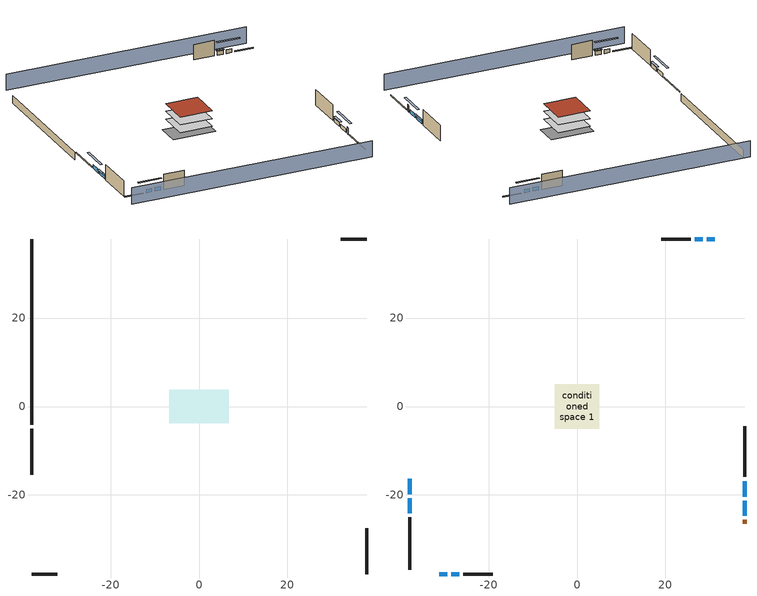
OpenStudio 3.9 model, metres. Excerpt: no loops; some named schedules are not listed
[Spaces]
basement - unconditioned 1
 floor foundation (Slab1 construction): -6.75,-3.75 -6.75,3.75 6.75,3.75 6.75,-3.75 z-2.13
 wall outside (RimJoist1 construction): -37.86,-5.06 -37.86,-15.45 z0.3:0.61
 wall outside (RimJoist2 construction): 37.86,37.86 32.07,37.86 z0.3:0.61
 wall outside (RimJoist3 construction): 37.86,-37.86 37.86,-27.47 z0.3:0.61
 wall outside (RimJoist4 construction): -37.86,-37.86 -32.07,-37.86 z0.3:0.61
 wall foundation (FoundationWall1 construction): -37.86,37.86 -37.86,-4.13 z-2.13:0.3
conditioned space 1
 floor to basement - unconditioned 1 (Floor1 construction): -5.03,-5.03 -5.03,5.03 5.03,5.03 5.03,-5.03 z0.3
 floor adiabatic (AdiabaticFloorConstruction): -5.03,-5.03 -5.03,5.03 5.03,5.03 5.03,-5.03 z2.74
 wall outside (Wall1 construction): -37.86,-25.06 -37.86,-36.94 z0.3:5.18
 wall outside (Wall2 construction): 25.69,37.86 19.09,37.86 z0.3:5.18
 wall outside (Wall3 construction): 37.86,-15.93 37.86,-4.44 z0.3:5.18
 wall outside (Wall4 construction): -25.69,-37.86 -19.09,-37.86 z0.3:5.18
 wall outside (AdiabaticWallConstruction): -37.86,-16.38 -37.86,-19.79 / -37.86,-20.72 -37.86,-24.13 / 37.86,-20.41 37.86,-16.86 z0.3:1.46; 31.14,37.86 29.34,37.86 / 28.42,37.86 26.62,37.86 / -31.14,-37.86 -29.34,-37.86 / -28.42,-37.86 -26.62,-37.86 z0.3:1.52; 37.86,-24.7 37.86,-21.34 z0.3:1.43
 wall outside (AdiabaticWallConstruction 1): 37.86,-26.54 37.86,-25.63 z0.3:2.34
 window (WindowConstruction): -37.86,-16.38 -37.86,-19.79 z0.3:1.46
 window (WindowConstruction 1): -37.86,-20.72 -37.86,-24.13 z0.3:1.46
 window (WindowConstruction 2): 31.14,37.86 29.35,37.86 z0.3:1.52
 window (WindowConstruction 3): 28.42,37.86 26.62,37.86 z0.3:1.52
 window (WindowConstruction 4): 37.86,-24.7 37.86,-21.34 z0.3:1.43
 window (WindowConstruction 5): 37.86,-20.41 37.86,-16.86 z0.3:1.46
 window (WindowConstruction 6): -31.14,-37.86 -29.35,-37.86 z0.3:1.52
 window (WindowConstruction 7): -28.42,-37.86 -26.62,-37.86 z0.3:1.52
 door (Door): 37.86,-26.54 37.86,-25.63 z0.3:2.34
 ceiling adiabatic (AdiabaticFloorConstruction): 5.03,-5.03 5.03,5.03 -5.03,5.03 -5.03,-5.03 z2.74
 roof outside (Roof1 construction): -5.03,5.03 -5.03,-5.03 5.03,-5.03 5.03,5.03 z5.18
shading: -37.86,-42.44 37.86,-42.44 / 37.86,42.44 -37.86,42.44 z0:5.18; -37.86,-22.53 -37.86,-13.64 -38.47,-13.64 -38.47,-22.53 z4.21; -37.86,-24.43 -37.86,-20.41 -38.47,-20.41 -38.47,-24.43 z1.77; 26.6,37.86 33.89,37.86 33.89,38.47 26.6,38.47 z4.27; 26.31,37.86 28.72,37.86 28.72,38.47 26.31,38.47 z1.83; 37.86,-18.59 37.86,-27.44 38.47,-27.44 38.47,-18.59 z4.18; 37.86,-16.56 37.86,-20.71 38.47,-20.71 38.47,-16.56 z1.77; -26.6,-37.86 -33.89,-37.86 -33.89,-38.47 -26.6,-38.47 z4.27; -26.31,-37.86 -28.72,-37.86 -28.72,-38.47 -26.31,-38.47 z1.83
[Site]
Portland Intl Arpt_OR: Latitude {deg}=45.59; Longitude {deg}=-122.6; Time Zone {hr}=-8; Elevation {m}=33; Terrain=Suburbs; Keep Site Location Information=Yes
[Site:GroundTemperature:Shallow]
10.2558, 8.96328, 8.85977, 9.47314, 11.9355, 14.3863, 16.5111, 17.8571, 17.9714, 16.8767, 14.8061, 12.4304
[Site:WaterMainsTemperature]
Calculation Method=Schedule; Temperature Schedule=mains temperature schedule
[Building]
Building 1
[Material] Roughness=Rough
Name | Thickness {m} | Conductivity {W/m-K} | Density {kg/m3} | Specific Heat {J/kg-K} | Thermal Absorptance | Solar Absorptance | Visible Absorptance
asphalt or fiberglass shingles | 0.00635 | 0.162714 | 1121.4 | 1465.45 | 0.9 | 0.85 | 0.85
roof rigid ins | 0.051816 | 0.029427 | 32.04 | 1214.23 | 0.9 | 0.7 | 0.7
osb sheathing 0.75 in. | 0.01905 | 0.115458 | 512.64 | 1214.23 | 0.9 | 0.7 | 0.7
roof stud and cavity | 0.2032 | 0.133729 | 78.34581 | 1123.46 | 0.9 | 0.7 | 0.7
gypsum board | 0.0127 | 0.160291 | 801 | 837.4 | 0.9 | 0.6 | 0.6
aluminum siding | 0.009525 | 0.089435 | 177.822 | 1046.75 | 0.9 | 0.5 | 0.5
osb sheathing 0.5 in. | 0.0127 | 0.115458 | 512.64 | 1214.23 | 0.9 | 0.7 | 0.7
wall stud and cavity | 0.1397 | 0.549615 | 139.0536 | 1170.24 | 0.9 | 0.7 | 0.7
rim joist stud and cavity | 0.0508 | 0.178289 | 50.32683 | 1063.81 | 0.9 | 0.6 | 0.6
floor stud and cavity | 0.1397 | 0.923637 | 92.3553 | 1139.71 | 0.9 | 0.7 | 0.7
floor covering | 0.0127 | 0.0433444 | 54.468 | 1339.84 | 0.9 | 0.6 | 0.6
concrete 8.0 in. | 0.2032 | 1.803125 | 2242.8 | 837.4 | 0.9 | 0.7 | 0.7
concrete 4.0 in. | 0.1016 | 1.803125 | 2242.8 | 837.4 | 0.9 | 0.7 | 0.7
wood siding; wood siding 1 | 0.0254 | 0.102417 | 544.68 | 1172.36
wall rigid ins; floor rigid ins | 0.512978 | 0.029427 | 32.04 | 1214.23 | 0.9 | 0.7 | 0.7
wall stud and cavity 1 | 0.0889 | 0.380278 | 52.3479 | 1209.89 | 0.9 | 0.7 | 0.7
door material | 0.04445 | 0.0612267 | 512.64 | 1214.23 | 0.9 | 0.7 | 0.7
floor stud and cavity 1 | 0.1397 | 1.75129 | 37.0049 | 1207.88 | 0.9 | 0.7 | 0.7
wall stud and cavity 2 | 0.0889 | 0.391764 | 83.0341 | 1211.67 | 0.9 | 0.7 | 0.7
furniture material conditioned space 1; furniture material basement - unconditioned 1 | 0.1524 | 0.115458 | 640.8 | 1214.23 | 0.9 | 0.6 | 0.6
[Construction]
Roof1 construction: asphalt or fiberglass shingles, roof rigid ins, osb sheathing 0.75 in., roof stud and cavity, gypsum board
Wall1 construction; Wall2 construction; Wall3 construction; Wall4 construction: aluminum siding, osb sheathing 0.5 in., wall stud and cavity, gypsum board
RimJoist1 construction; RimJoist2 construction; RimJoist3 construction; RimJoist4 construction: aluminum siding, rim joist stud and cavity
Floor1 construction: floor stud and cavity, osb sheathing 0.75 in., floor covering
FoundationWall1 construction: concrete 8.0 in.
Slab1 construction: concrete 4.0 in.
WindowConstruction; WindowConstruction 1; WindowConstruction 2; WindowConstruction 3; WindowConstruction 4; WindowConstruction 5; WindowConstruction 6; WindowConstruction 7: WindowMaterial
AdiabaticWallConstruction: wood siding, wall rigid ins, wall stud and cavity 1, gypsum board
Door: door material
AdiabaticWallConstruction 1: wood siding 1, wall rigid ins, wall stud and cavity 1, gypsum board
AdiabaticFloorConstruction: floor stud and cavity 1, floor rigid ins, osb sheathing 0.75 in., floor covering
PartitionWallConstruction: gypsum board, wall stud and cavity 2, gypsum board
furniture construction conditioned space 1: furniture material conditioned space 1
furniture construction basement - unconditioned 1: furniture material basement - unconditioned 1
[WindowMaterial:SimpleGlazingSystem]
WindowMaterial: U-Factor {W/m2-K}=2.15764; Solar Heat Gain Coefficient=0.44
[ThermalZone] Multiplier=1; Use Ideal Air Loads=No
Name | Volume {m3} | Thermostat
conditioned space | 493.619 | conditioned space temperature setpoint
basement - unconditioned | 246.81
[Sizing:Zone] Zone Cooling Design Supply Air Temperature Input Method=SupplyAirTemperature; Zone Cooling Design Supply Air Temperature {C}=14; Zone Cooling Design Supply Air Temperature Difference {deltaC}=11.11; Zone Heating Design Supply Air Temperature Input Method=SupplyAirTemperature; Zone Heating Design Supply Air Temperature {C}=40; Zone Heating Design Supply Air Temperature Difference {deltaC}=11.11; Zone Cooling Design Supply Air Humidity Ratio {kg-H2O/kg-air}=0.0085; Zone Heating Design Supply Air Humidity Ratio {kg-H2O/kg-air}=0.008; Cooling Design Air Flow Method=DesignDay; Heating Design Air Flow Method=DesignDay; Account for Dedicated Outdoor Air System=No; Dedicated Outdoor Air System Control Strategy=NeutralSupplyAir; Dedicated Outdoor Air Low Setpoint Temperature for Design {C}=autosize; Dedicated Outdoor Air High Setpoint Temperature for Design {C}=autosize; Zone Load Sizing Method=Sensible Load Only No Latent Load; Zone Latent Cooling Design Supply Air Humidity Ratio Input Method=HumidityRatioDifference; Zone Cooling Design Supply Air Humidity Ratio Difference {kgWater/kgDryAir}=0.005; Zone Latent Heating Design Supply Air Humidity Ratio Input Method=HumidityRatioDifference; Zone Humidification Design Supply Air Humidity Ratio Difference {kgWater/kgDryAir}=0.005; Sizing Option=Coincident
conditioned space; basement - unconditioned
[Space]
Name | Thermal Zone | Volume {m3}
conditioned space 1 | conditioned space | 493.619
basement - unconditioned 1 | basement - unconditioned | 246.81
[ThermostatSetpoint:DualSetpoint]
conditioned space temperature setpoint: Heating Setpoint Temperature Schedule=heating setpoint; Cooling Setpoint Temperature Schedule=cooling setpoint; Temperature Difference Between Cutout And Setpoint {deltaC}=0
[Foundation:Kiva]
Foundation Kiva 1: Initial Indoor Air Temperature {C}=9.52053; Wall Height Above Grade {m}=0.3048; Wall Depth Below Slab {m}=0.2032
[Foundation:Kiva:Settings]
Soil Conductivity {W/m-K}=1.3848; Soil Density {kg/m3}=1842.3; Soil Specific Heat {J/kg-K}=418.7; Ground Solar Absorptivity=0.9; Ground Thermal Absorptivity=0.9; Ground Surface Roughness {m}=0.03; Far-Field Width {m}=40; Deep-Ground Boundary Condition=ZeroFlux; Deep-Ground Depth {m}=40; Minimum Cell Dimension {m}=0.2; Maximum Cell Growth Coefficient=3; Simulation Timestep=Timestep
[SurfaceProperty:ExposedFoundationPerimeter]
Slab1: Exposed Perimeter Calculation Method=TotalExposedPerimeter; Total Exposed Perimeter {m}=41.99382
[SurfaceProperty:IncidentSolarMultiplier] Incident Solar Multiplier=1; Incident Solar Multiplier Schedule=trans schedule winter=0.85 summer=0.7
Window1; Window2; Window3; Window4; Window5; Window6; Window7; Window8
[InternalMass:Definition] Design Level Calculation Method=SurfaceArea
Name | Construction | Surface Area {m2}
partition wall mass | PartitionWallConstruction | 202.436
furniture mass conditioned space 1 | furniture construction conditioned space 1 | 80.97429
furniture mass basement - unconditioned 1 | furniture construction basement - unconditioned 1 | 40.4798
[InternalMass] Multiplier=1
Name | Internal Mass Definition | Space or SpaceType
partition wall mass | partition wall mass | conditioned space 1
furniture mass conditioned space 1 | furniture mass conditioned space 1 | conditioned space 1
furniture mass basement - unconditioned 1 | furniture mass basement - unconditioned 1 | basement - unconditioned 1
[External:File]
External File 1: File=in.schedules.csv
[ElectricEquipment:Definition] Design Level Calculation Method=EquipmentLevel
Name | Design Level {W} | Fraction Latent | Fraction Radiant | Fraction Lost
ceiling fan | 16.8773 | 0 | 0.558 | 0
clothes washer | 376.695 | 0.03 | 0.162 | 0.7
clothes dryer | 3109.57 | 0.015 | 0.081 | 0.85
dishwasher | 766.143 | 0.3 | 0.18 | 0.4
fridge | 54.7945 | 0 | 0.6 | 0
fridge 2 | 157.114 | 0 | 0.6 | 0
cooking range | 106.97 | 0.16 | 0.384 | 0.2
misc tv | 859.663 | 0 | 0.6 | 0
misc plug loads | 446.647 | 0.021 | 0.558 | 0.049
whole house fan; mech vent house fan | 0 | 0 | 0 | 1
mech vent house fan cfis | 0 | 0 | 0 | 0
mech vent range fan 0; mech vent bath fan 0 | 30 | 0 | 0 | 1
[ElectricEquipment]
Name | Electric Equipment Definition | Space or SpaceType | Schedule
ceiling fan | ceiling fan | conditioned space 1 | ceiling_fan
clothes washer | clothes washer | conditioned space 1 | clothes_washer
clothes dryer | clothes dryer | conditioned space 1 | clothes_dryer
dishwasher | dishwasher | conditioned space 1 | dishwasher
fridge | fridge | conditioned space 1 | fridge schedule
fridge 1 | fridge 2 | basement - unconditioned 1 | fridge schedule 1
cooking range | cooking range | conditioned space 1 | cooking_range
misc tv | misc tv | conditioned space 1 | plug_loads_tv
misc plug loads | misc plug loads | conditioned space 1 | plug_loads_other
whole house fan | whole house fan | conditioned space 1 | Always On Discrete
mech vent house fan | mech vent house fan | conditioned space 1 | mech vent house fan schedule
mech vent house fan cfis | mech vent house fan cfis | conditioned space 1 | mech vent house fan cfis schedule
mech vent range fan 0 | mech vent range fan 0 | conditioned space 1 | mech vent range fan 0 schedule
mech vent bath fan 0 | mech vent bath fan 0 | conditioned space 1 | mech vent bath fan 0 schedule
[EnergyManagementSystem:Sensor]
Name | Output Variable or Output Meter Index Key | Output Variable or Output Meter
water_heater_amb_temp; fridge_tin_s_1 | basement - unconditioned | Zone Mean Air Temperature
water_heater_amb_rh | basement - unconditioned | Zone Air Relative Humidity
water_heater_T_set | water heater setpoint | Schedule Value
fridge_tin_s; tin_s | conditioned space | Zone Mean Air Temperature
out_pb_s |  | Site Outdoor Air Barometric Pressure
out_wt_s |  | Site Outdoor Air Humidity Ratio
win_s | conditioned space | Zone Air Humidity Ratio
site_vw_s |  | Site Wind Speed
tout_s | conditioned space | Zone Outdoor Air Drybulb Temperature
cool_season | cooling season schedule | Schedule Value
natural_vent_s | natural vent schedule | Schedule Value
htg_sp_s | heating setpoint | Schedule Value
clg_sp_s | cooling setpoint | Schedule Value
mech_vent_range_fan_0_sch_s | mech vent range fan 0 schedule | Schedule Value
mech_vent_bath_fan_0_sch_s | mech vent bath fan 0 schedule | Schedule Value
clothes_dryer_exhaust_0_sch_s | clothes_dryer | Schedule Value
conditioned_space_htg_unmet_s | conditioned space | Zone Heating Setpoint Not Met Time
conditioned_space_clg_unmet_s | conditioned space | Zone Cooling Setpoint Not Met Time
htg_load_cond |  | Heating:EnergyTransfer:Zone:CONDITIONED SPACE
clg_load_cond |  | Cooling:EnergyTransfer:Zone:CONDITIONED SPACE
s_conv | Floor1 | Surface Inside Face Convection Heat Gain Energy
s_ig | Floor1 | Surface Inside Face Internal Gains Radiation Heat Gain Energy
s_sol | Floor1 | Surface Inside Face Solar Radiation Heat Gain Energy
s_lgt | Floor1 | Surface Inside Face Lights Radiation Heat Gain Energy
s_surf | Floor1 | Surface Inside Face Net Surface Thermal Radiation Heat Gain Energy
s_conv_1 | inferred conditioned ceiling | Surface Inside Face Convection Heat Gain Energy
s_ig_1 | inferred conditioned ceiling | Surface Inside Face Internal Gains Radiation Heat Gain Energy
s_sol_1 | inferred conditioned ceiling | Surface Inside Face Solar Radiation Heat Gain Energy
s_lgt_1 | inferred conditioned ceiling | Surface Inside Face Lights Radiation Heat Gain Energy
s_surf_1 | inferred conditioned ceiling | Surface Inside Face Net Surface Thermal Radiation Heat Gain Energy
s_conv_2 | inferred conditioned floor | Surface Inside Face Convection Heat Gain Energy
s_ig_2 | inferred conditioned floor | Surface Inside Face Internal Gains Radiation Heat Gain Energy
s_sol_2 | inferred conditioned floor | Surface Inside Face Solar Radiation Heat Gain Energy
s_lgt_2 | inferred conditioned floor | Surface Inside Face Lights Radiation Heat Gain Energy
s_surf_2 | inferred conditioned floor | Surface Inside Face Net Surface Thermal Radiation Heat Gain Energy
s_conv_3 | Roof1 | Surface Inside Face Convection Heat Gain Energy
s_ig_3 | Roof1 | Surface Inside Face Internal Gains Radiation Heat Gain Energy
s_sol_3 | Roof1 | Surface Inside Face Solar Radiation Heat Gain Energy
s_lgt_3 | Roof1 | Surface Inside Face Lights Radiation Heat Gain Energy
s_surf_3 | Roof1 | Surface Inside Face Net Surface Thermal Radiation Heat Gain Energy
ss_sol | Door1 | Surface Inside Face Solar Radiation Heat Gain Energy
ss_lgt | Door1 | Surface Inside Face Lights Radiation Heat Gain Energy
ss_conv | Door1 | Surface Inside Face Convection Heat Gain Energy
ss_ig | Door1 | Surface Inside Face Internal Gains Radiation Heat Gain Energy
ss_surf | Door1 | Surface Inside Face Net Surface Thermal Radiation Heat Gain Energy
ss_conv_1 | Window1 | Surface Inside Face Convection Heat Gain Energy
ss_ig_1 | Window1 | Surface Inside Face Internal Gains Radiation Heat Gain Energy
ss_surf_1 | Window1 | Surface Inside Face Net Surface Thermal Radiation Heat Gain Energy
ss_trans_in | Window1 | Surface Window Transmitted Solar Radiation Rate
ss_back_out | Window1 | Surface Window Shortwave from Zone Back Out Window Heat Transfer Rate
ss_trans_out | Window1 | Surface Inside Face Initial Transmitted Diffuse Transmitted Out Window Solar Radiation Rate
ss_conv_2 | Window2 | Surface Inside Face Convection Heat Gain Energy
ss_ig_2 | Window2 | Surface Inside Face Internal Gains Radiation Heat Gain Energy
ss_surf_2 | Window2 | Surface Inside Face Net Surface Thermal Radiation Heat Gain Energy
ss_trans_in_1 | Window2 | Surface Window Transmitted Solar Radiation Rate
ss_back_out_1 | Window2 | Surface Window Shortwave from Zone Back Out Window Heat Transfer Rate
ss_trans_out_1 | Window2 | Surface Inside Face Initial Transmitted Diffuse Transmitted Out Window Solar Radiation Rate
ss_conv_3 | Window3 | Surface Inside Face Convection Heat Gain Energy
ss_ig_3 | Window3 | Surface Inside Face Internal Gains Radiation Heat Gain Energy
ss_surf_3 | Window3 | Surface Inside Face Net Surface Thermal Radiation Heat Gain Energy
ss_trans_in_2 | Window3 | Surface Window Transmitted Solar Radiation Rate
ss_back_out_2 | Window3 | Surface Window Shortwave from Zone Back Out Window Heat Transfer Rate
ss_trans_out_2 | Window3 | Surface Inside Face Initial Transmitted Diffuse Transmitted Out Window Solar Radiation Rate
ss_conv_4 | Window4 | Surface Inside Face Convection Heat Gain Energy
ss_ig_4 | Window4 | Surface Inside Face Internal Gains Radiation Heat Gain Energy
ss_surf_4 | Window4 | Surface Inside Face Net Surface Thermal Radiation Heat Gain Energy
ss_trans_in_3 | Window4 | Surface Window Transmitted Solar Radiation Rate
ss_back_out_3 | Window4 | Surface Window Shortwave from Zone Back Out Window Heat Transfer Rate
ss_trans_out_3 | Window4 | Surface Inside Face Initial Transmitted Diffuse Transmitted Out Window Solar Radiation Rate
ss_conv_5 | Window5 | Surface Inside Face Convection Heat Gain Energy
ss_ig_5 | Window5 | Surface Inside Face Internal Gains Radiation Heat Gain Energy
ss_surf_5 | Window5 | Surface Inside Face Net Surface Thermal Radiation Heat Gain Energy
ss_trans_in_4 | Window5 | Surface Window Transmitted Solar Radiation Rate
ss_back_out_4 | Window5 | Surface Window Shortwave from Zone Back Out Window Heat Transfer Rate
ss_trans_out_4 | Window5 | Surface Inside Face Initial Transmitted Diffuse Transmitted Out Window Solar Radiation Rate
ss_conv_6 | Window6 | Surface Inside Face Convection Heat Gain Energy
ss_ig_6 | Window6 | Surface Inside Face Internal Gains Radiation Heat Gain Energy
ss_surf_6 | Window6 | Surface Inside Face Net Surface Thermal Radiation Heat Gain Energy
ss_trans_in_5 | Window6 | Surface Window Transmitted Solar Radiation Rate
ss_back_out_5 | Window6 | Surface Window Shortwave from Zone Back Out Window Heat Transfer Rate
ss_trans_out_5 | Window6 | Surface Inside Face Initial Transmitted Diffuse Transmitted Out Window Solar Radiation Rate
ss_conv_7 | Window7 | Surface Inside Face Convection Heat Gain Energy
ss_ig_7 | Window7 | Surface Inside Face Internal Gains Radiation Heat Gain Energy
ss_surf_7 | Window7 | Surface Inside Face Net Surface Thermal Radiation Heat Gain Energy
ss_trans_in_6 | Window7 | Surface Window Transmitted Solar Radiation Rate
ss_back_out_6 | Window7 | Surface Window Shortwave from Zone Back Out Window Heat Transfer Rate
ss_trans_out_6 | Window7 | Surface Inside Face Initial Transmitted Diffuse Transmitted Out Window Solar Radiation Rate
ss_conv_8 | Window8 | Surface Inside Face Convection Heat Gain Energy
ss_ig_8 | Window8 | Surface Inside Face Internal Gains Radiation Heat Gain Energy
ss_surf_8 | Window8 | Surface Inside Face Net Surface Thermal Radiation Heat Gain Energy
ss_trans_in_7 | Window8 | Surface Window Transmitted Solar Radiation Rate
ss_back_out_7 | Window8 | Surface Window Shortwave from Zone Back Out Window Heat Transfer Rate
ss_trans_out_7 | Window8 | Surface Inside Face Initial Transmitted Diffuse Transmitted Out Window Solar Radiation Rate
s_conv_4 | Wall1 | Surface Inside Face Convection Heat Gain Energy
s_ig_4 | Wall1 | Surface Inside Face Internal Gains Radiation Heat Gain Energy
s_sol_4 | Wall1 | Surface Inside Face Solar Radiation Heat Gain Energy
s_lgt_4 | Wall1 | Surface Inside Face Lights Radiation Heat Gain Energy
s_surf_4 | Wall1 | Surface Inside Face Net Surface Thermal Radiation Heat Gain Energy
s_conv_5 | Wall2 | Surface Inside Face Convection Heat Gain Energy
s_ig_5 | Wall2 | Surface Inside Face Internal Gains Radiation Heat Gain Energy
s_sol_5 | Wall2 | Surface Inside Face Solar Radiation Heat Gain Energy
s_lgt_5 | Wall2 | Surface Inside Face Lights Radiation Heat Gain Energy
s_surf_5 | Wall2 | Surface Inside Face Net Surface Thermal Radiation Heat Gain Energy
s_conv_6 | Wall3 | Surface Inside Face Convection Heat Gain Energy
s_ig_6 | Wall3 | Surface Inside Face Internal Gains Radiation Heat Gain Energy
s_sol_6 | Wall3 | Surface Inside Face Solar Radiation Heat Gain Energy
s_lgt_6 | Wall3 | Surface Inside Face Lights Radiation Heat Gain Energy
s_surf_6 | Wall3 | Surface Inside Face Net Surface Thermal Radiation Heat Gain Energy
s_conv_7 | Wall4 | Surface Inside Face Convection Heat Gain Energy
s_ig_7 | Wall4 | Surface Inside Face Internal Gains Radiation Heat Gain Energy
s_sol_7 | Wall4 | Surface Inside Face Solar Radiation Heat Gain Energy
s_lgt_7 | Wall4 | Surface Inside Face Lights Radiation Heat Gain Energy
s_surf_7 | Wall4 | Surface Inside Face Net Surface Thermal Radiation Heat Gain Energy
im_conv | furniture mass conditioned space 1 | Surface Inside Face Convection Heat Gain Energy
im_ig | furniture mass conditioned space 1 | Surface Inside Face Internal Gains Radiation Heat Gain Energy
im_sol | furniture mass conditioned space 1 | Surface Inside Face Solar Radiation Heat Gain Energy
im_lgt | furniture mass conditioned space 1 | Surface Inside Face Lights Radiation Heat Gain Energy
im_surf | furniture mass conditioned space 1 | Surface Inside Face Net Surface Thermal Radiation Heat Gain Energy
im_conv_1 | partition wall mass | Surface Inside Face Convection Heat Gain Energy
im_ig_1 | partition wall mass | Surface Inside Face Internal Gains Radiation Heat Gain Energy
im_sol_1 | partition wall mass | Surface Inside Face Solar Radiation Heat Gain Energy
im_lgt_1 | partition wall mass | Surface Inside Face Lights Radiation Heat Gain Energy
im_surf_1 | partition wall mass | Surface Inside Face Net Surface Thermal Radiation Heat Gain Energy
airflow_gain | infil flow | Infiltration Sensible Heat Gain Energy
airflow_loss | infil flow | Infiltration Sensible Heat Loss Energy
airflow_gain_1 | natural vent flow | Infiltration Sensible Heat Gain Energy
airflow_loss_1 | natural vent flow | Infiltration Sensible Heat Loss Energy
airflow_gain_2 | whole house fan flow | Infiltration Sensible Heat Gain Energy
airflow_loss_2 | whole house fan flow | Infiltration Sensible Heat Loss Energy
mv_conv | mech vent bath fan 0 | Electric Equipment Convective Heating Energy
mv_rad | mech vent bath fan 0 | Electric Equipment Radiant Heating Energy
mv_conv_1 | mech vent house fan | Electric Equipment Convective Heating Energy
mv_rad_1 | mech vent house fan | Electric Equipment Radiant Heating Energy
mv_conv_2 | mech vent house fan cfis | Electric Equipment Convective Heating Energy
mv_rad_2 | mech vent house fan cfis | Electric Equipment Radiant Heating Energy
mv_conv_3 | mech vent range fan 0 | Electric Equipment Convective Heating Energy
mv_rad_3 | mech vent range fan 0 | Electric Equipment Radiant Heating Energy
[OtherEquipment:Definition] Design Level Calculation Method=EquipmentLevel
Name | Design Level {W} | Fraction Latent | Fraction Radiant | Fraction Lost
water heater sens; mech vent house fan sensible load | 0 | 0 | 0 | 0
water heater lat; mech vent house fan latent load | 0 | 1 | 0 | 0
water heater energy adjustment1 | 0.01 | 0 | 0 | 1
clothes dryer 2 | 0 | 0.015 | 0.081 | 0.85
cooking range 2 | 3134.97 | 0.16 | 0.384 | 0.2
general water use sensible | -79.8895 | 0 | 0.6 | 0
general water use latent | 81.0615 | 1 | 0 | 0
[OtherEquipment]
Name | Other Equipment Definition | Space or SpaceType | Schedule | Fuel Type
water heater sens | water heater sens | basement - unconditioned 1 | Always On Discrete
water heater lat | water heater lat | basement - unconditioned 1 | Always On Discrete
water heater energy adjustment1 | water heater energy adjustment1 | basement - unconditioned 1 | Always On Discrete | Electricity
clothes dryer 1 | clothes dryer 2 | conditioned space 1 | clothes_dryer | Electricity
cooking range 1 | cooking range 2 | conditioned space 1 | cooking_range | NaturalGas
general water use sensible | general water use sensible | conditioned space 1 | general water use schedule
general water use latent | general water use latent | conditioned space 1 | general water use schedule
mech vent house fan sensible load | mech vent house fan sensible load | conditioned space 1 | Always On Discrete
mech vent house fan latent load | mech vent house fan latent load | conditioned space 1 | Always On Discrete
[WaterUse:Equipment:Definition]
Name | Peak Flow Rate {m3/s}
clothes washer | 3.30283e-06
dishwasher | 9.11652e-06
[Lights:Definition]
interior lighting: Design Level Calculation Method=LightingLevel; Lighting Level {W}=564.578; Fraction Radiant=0.6; Fraction Visible=0.2; Return Air Fraction=0
[Lights]
interior lighting: Lights Definition=interior lighting; Space or SpaceType=conditioned space 1; Schedule=lighting_interior; Fraction Replaceable=1
[Exterior:Lights:Definition]
exterior lighting: Design Level {W}=12.0218
[Exterior:Lights]
exterior lighting: Exterior Lights Definition=exterior lighting; Schedule=exterior lighting schedule
[People:Definition]
occupants: Number of People Calculation Method=People; Number of People {people}=4; Fraction Radiant=0.314171; Sensible Heat Fraction=0.56303; Carbon Dioxide Generation Rate {m3/s-W}=0; Enable ASHRAE 55 Comfort Warnings=No; Mean Radiant Temperature Calculation Type=EnclosureAveraged
[People]
occupants: People Definition=occupants; Space or SpaceType=conditioned space 1; Number of People Schedule=occupants; Activity Level Schedule=occupants activity schedule; Multiplier=1
[SpaceInfiltration:DesignFlowRate] Schedule=Always On Discrete
Name | Space or SpaceType | Design Flow Rate Calculation Method | Design Flow Rate {m3/s} | Air Changes per Hour {1/hr} | Constant Term Coefficient | Temperature Term Coefficient | Velocity Term Coefficient | Velocity Squared Term Coefficient
natural vent flow; whole house fan flow; infil flow | conditioned space 1 | Flow/Space | 0
infil basement - unconditioned 1 | basement - unconditioned 1 | AirChanges/Hour |  | 0.1 | 1 | 0 | 0 | 0
